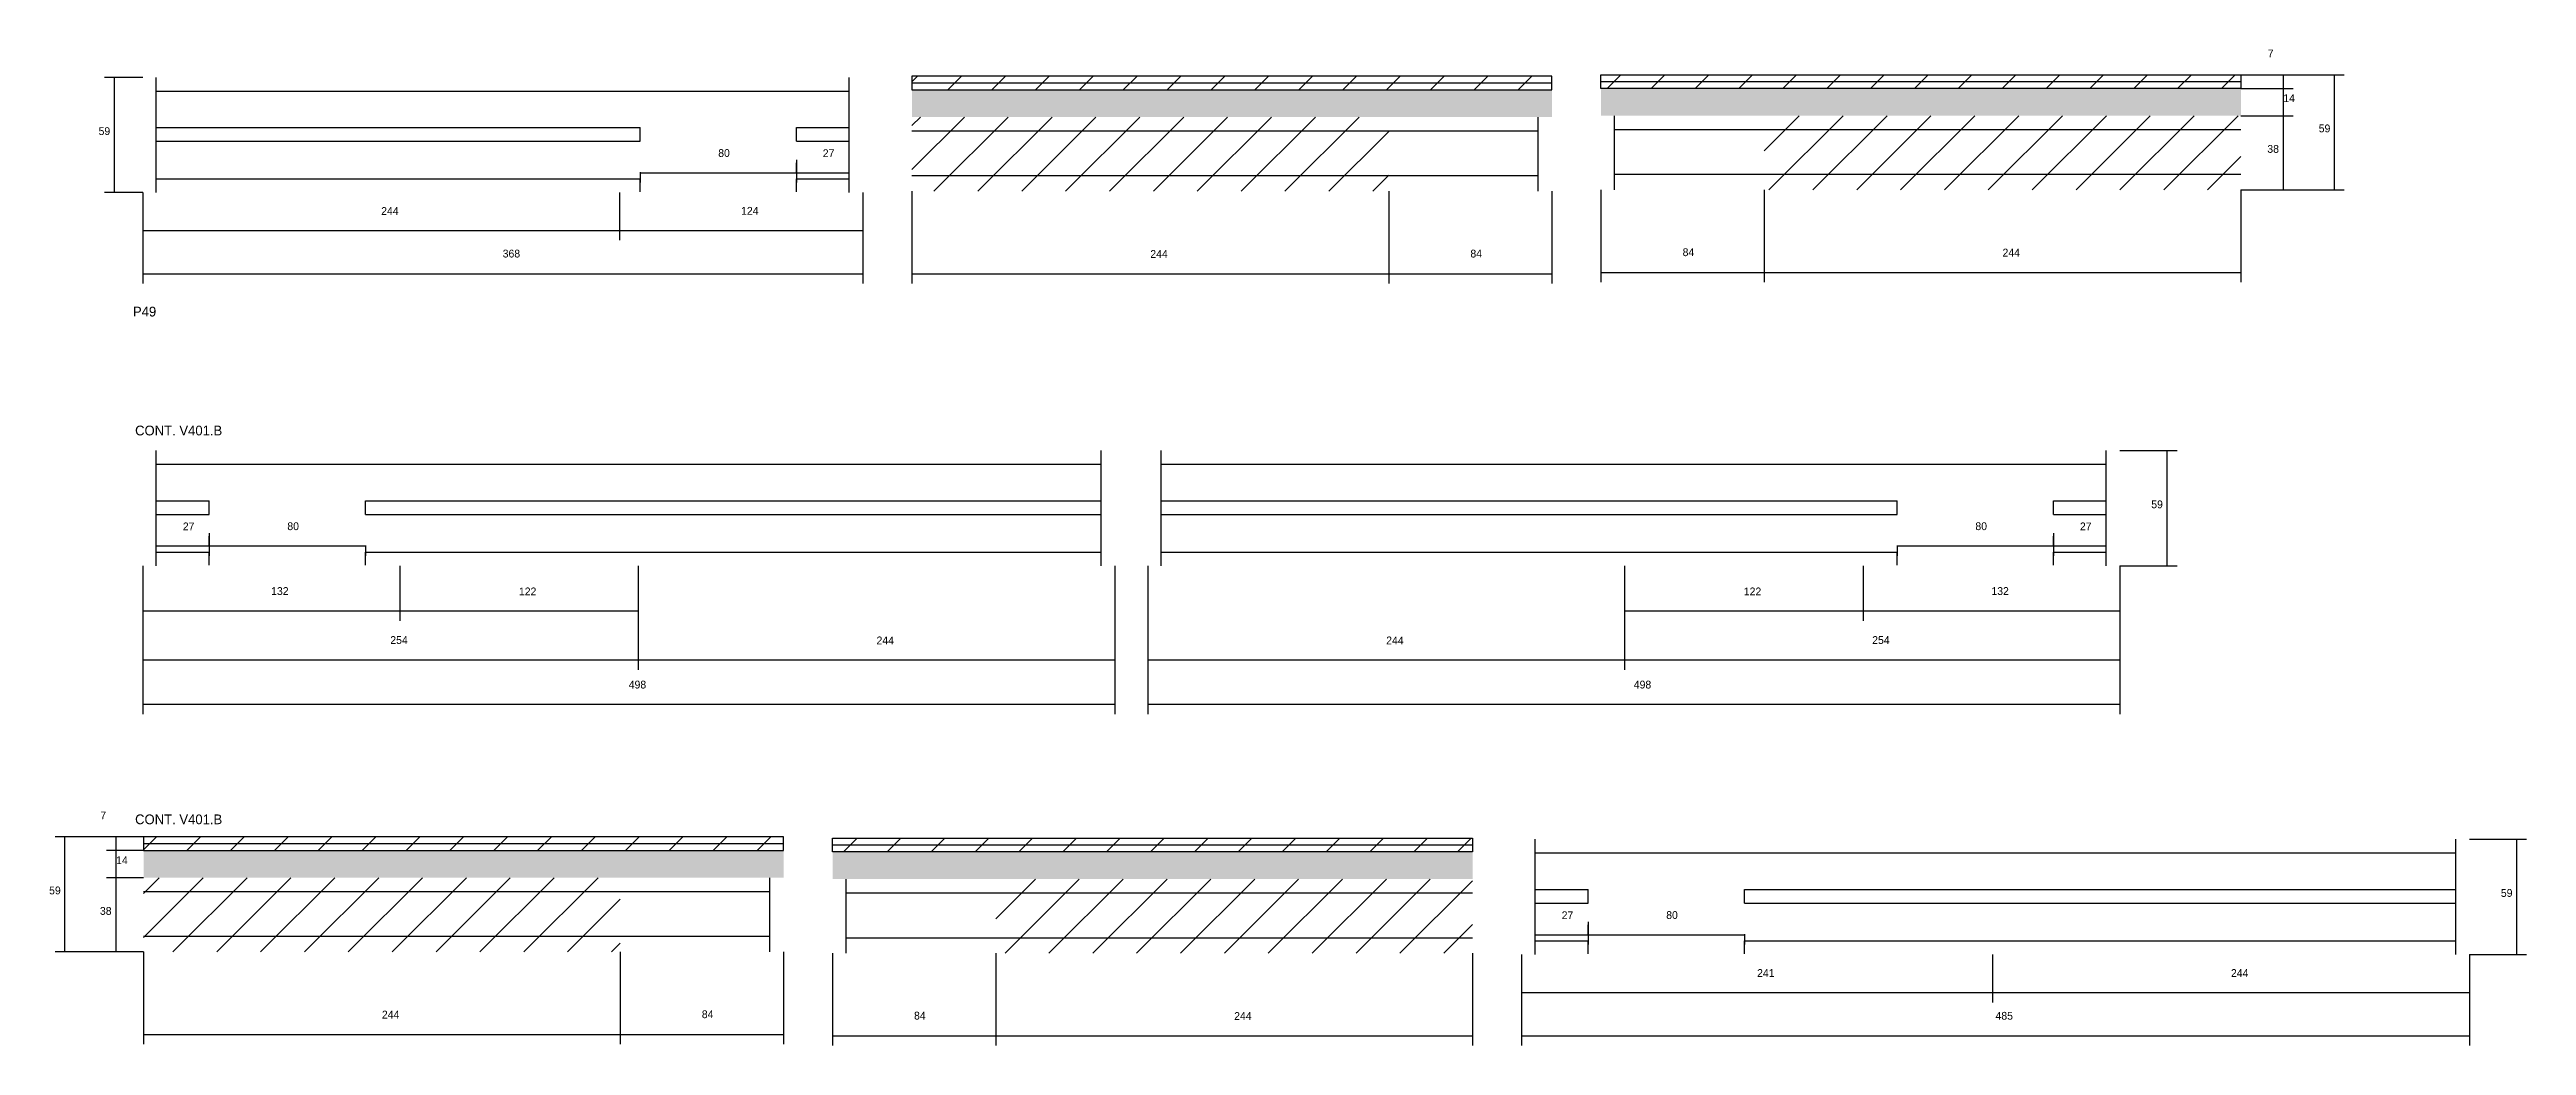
# Model space of a CAD drawing. Header units: metres. Extents: x 5072 to 9218, y 6461 to 6973.
# Drawn here: x 7950 to 9218, y 6461 to 6971 of the extents above; entities that cross this region are included whole.
import ezdxf

# ---------------------------------------------------------------- set-up
doc = ezdxf.new("R2010")
doc.units = ezdxf.units.M
for name, color, linetype in [('COTA', 241, 'Continuous'), ('NOMENCLATURA', 7, 'Continuous'), ('Painéis', 200, 'Continuous'), ('REAPROVEITAMENTO', 251, 'Continuous'), ('SARR_2.2x7', 40, 'Continuous'), ('Texto Seção', 7, 'Continuous')]:
    doc.layers.add(name, color=color, linetype=linetype)

msp = doc.modelspace()

# ---------------------------------------------------------------- hatches: boundary and pattern name
at = {"layer": 'COTA'}
h = msp.add_hatch(dxfattribs=at)
h.set_pattern_fill('AR-CONC', scale=0.03)
h.paths.add_polyline_path([(8718.9, 6936.5), (8718.9, 6950.5), (8718.9, 6950.5), (8391.4, 6950.5), (8391.4, 6950.5), (8391.4, 6936.5), (8391.4, 6936.5), (8718.9, 6936.5)])
h = msp.add_hatch(dxfattribs=at)
h.set_pattern_fill('AR-CONC', scale=0.03)
h.paths.add_polyline_path([(8744, 6937.2), (8744, 6951.2), (8744, 6951.2), (9071.5, 6951.2), (9071.5, 6951.2), (9071.5, 6937.2), (9071.5, 6937.2), (8744, 6937.2)])
h = msp.add_hatch(dxfattribs=at)
h.set_pattern_fill('AR-CONC', scale=0.03)
h.paths.add_polyline_path([(8325.7, 6547), (8325.7, 6561), (8325.7, 6561), (7998.2, 6561), (7998.2, 6561), (7998.2, 6547), (7998.2, 6547), (8325.7, 6547)])
h = msp.add_hatch(dxfattribs=at)
h.set_pattern_fill('AR-CONC', scale=0.03)
h.paths.add_polyline_path([(8350.8, 6546.3), (8350.8, 6560.3), (8350.8, 6560.3), (8678.3, 6560.3), (8678.3, 6560.3), (8678.3, 6546.3), (8678.3, 6546.3), (8350.8, 6546.3)])
at = {"layer": 'REAPROVEITAMENTO'}
h = msp.add_hatch(dxfattribs=at)
h.set_pattern_fill('ANSI31', scale=5)
h.paths.add_polyline_path([(8391.4, 6957.5), (8391.4, 6950.5), (8391.4, 6950.5), (8718.9, 6950.5), (8718.9, 6950.5), (8718.9, 6957.5), (8718.9, 6957.5), (8391.4, 6957.5)])
h = msp.add_hatch(dxfattribs=at)
h.set_pattern_fill('ANSI31', scale=5)
h.paths.add_polyline_path([(9071.5, 6958.2), (9071.5, 6951.2), (9071.5, 6951.2), (8744, 6951.2), (8744, 6951.2), (8744, 6958.2), (8744, 6958.2), (9071.5, 6958.2)])
h = msp.add_hatch(dxfattribs=at)
h.set_pattern_fill('ANSI31', scale=5)
h.paths.add_polyline_path([(8391.4, 6936.5), (8391.4, 6898.5), (8391.4, 6898.5), (8635.4, 6898.5), (8635.4, 6898.5), (8635.4, 6936.5), (8635.4, 6936.5), (8391.4, 6936.5)])
h = msp.add_hatch(dxfattribs=at)
h.set_pattern_fill('ANSI31', scale=5)
h.paths.add_polyline_path([(9071.5, 6937.2), (9071.5, 6899.2), (9071.5, 6899.2), (8827.5, 6899.2), (8827.5, 6899.2), (8827.5, 6937.2), (8827.5, 6937.2), (9071.5, 6937.2)])
h = msp.add_hatch(dxfattribs=at)
h.set_pattern_fill('ANSI31', scale=5)
h.paths.add_polyline_path([(7998.2, 6568), (7998.2, 6561), (7998.2, 6561), (8325.7, 6561), (8325.7, 6561), (8325.7, 6568), (8325.7, 6568), (7998.2, 6568)])
h = msp.add_hatch(dxfattribs=at)
h.set_pattern_fill('ANSI31', scale=5)
h.paths.add_polyline_path([(8678.3, 6567.3), (8678.3, 6560.3), (8678.3, 6560.3), (8350.8, 6560.3), (8350.8, 6560.3), (8350.8, 6567.3), (8350.8, 6567.3), (8678.3, 6567.3)])
h = msp.add_hatch(dxfattribs=at)
h.set_pattern_fill('ANSI31', scale=5)
h.paths.add_polyline_path([(7998.2, 6547), (7998.2, 6509), (7998.2, 6509), (8242.2, 6509), (8242.2, 6509), (8242.2, 6547), (8242.2, 6547), (7998.2, 6547)])
h = msp.add_hatch(dxfattribs=at)
h.set_pattern_fill('ANSI31', scale=5)
h.paths.add_polyline_path([(8678.3, 6546.3), (8678.3, 6508.3), (8678.3, 6508.3), (8434.3, 6508.3), (8434.3, 6508.3), (8434.3, 6546.3), (8434.3, 6546.3), (8678.3, 6546.3)])

# ---------------------------------------------------------------- linework, layer by layer
at = {"layer": 'COTA'}
for p, q in [((7997.8, 6897.8), (7997.8, 6873.4)), ((7997.8, 6897.8), (7997.8, 6851.3)), ((8241.8, 6897.8), (8241.8, 6873.4)), ((8241.8, 6897.8), (8241.8, 6873.4)), ((8366.3, 6897.8), (8366.3, 6873.4)), ((8366.3, 6897.8), (8366.3, 6851.3)), ((7997.8, 6878.4), (8241.8, 6878.4)), ((8241.8, 6878.4), (8366.3, 6878.4)), ((7997.8, 6856.3), (8366.3, 6856.3)), ((7997.8, 6706.7), (7997.8, 6678.6)), ((7997.8, 6706.7), (7997.8, 6630.8)), ((7997.8, 6706.7), (7997.8, 6653.5)), ((8129.3, 6706.7), (8129.3, 6678.6)), ((8251.3, 6706.7), (8251.3, 6653.5)), ((8251.3, 6706.7), (8251.3, 6653.5)), ((8495.3, 6706.7), (8495.3, 6653.5)), ((8495.3, 6706.7), (8495.3, 6630.8)), ((8512.1, 6706.7), (8512.1, 6653.5)), ((8512.1, 6706.7), (8512.1, 6630.8)), ((8756.1, 6706.7), (8756.1, 6653.5)), ((8756.1, 6706.7), (8756.1, 6653.5)), ((8878.1, 6706.7), (8878.1, 6678.6)), ((9009.6, 6706.7), (9009.6, 6678.6)), ((9009.6, 6706.7), (9009.6, 6630.8)), ((9009.6, 6706.7), (9009.6, 6653.5)), ((7997.8, 6683.6), (8129.3, 6683.6)), ((8878.1, 6683.6), (9009.6, 6683.6)), ((7997.8, 6658.5), (8251.3, 6658.5)), ((8251.3, 6658.5), (8495.3, 6658.5)), ((8512.1, 6658.5), (8756.1, 6658.5)), ((8756.1, 6658.5), (9009.6, 6658.5)), ((7997.8, 6635.8), (8495.3, 6635.8)), ((8512.1, 6635.8), (9009.6, 6635.8)), ((8703.4, 6507.7), (8703.4, 6483.2)), ((8703.4, 6507.7), (8703.4, 6461.1)), ((8944.4, 6507.7), (8944.4, 6483.2)), ((8944.4, 6507.7), (8944.4, 6483.2)), ((9188.4, 6507.7), (9188.4, 6483.2)), ((9188.4, 6507.7), (9188.4, 6461.1)), ((8703.4, 6488.2), (8944.4, 6488.2)), ((8944.4, 6488.2), (9188.4, 6488.2)), ((8703.4, 6466.1), (9188.4, 6466.1))]:
    msp.add_line(p, q, dxfattribs=at)
at = {"layer": 'Painéis'}
for p, q in [((7997.8, 6956.8), (7978.3, 6956.8)), ((7983.3, 6897.8), (7983.3, 6956.8)), ((9071.5, 6958.2), (9124.4, 6958.2)), ((9071.5, 6958.2), (9098.2, 6958.2)), ((9071.5, 6951.2), (9098.2, 6951.2)), ((9071.5, 6951.2), (9098.2, 6951.2)), ((9093.2, 6951.2), (9093.2, 6958.2)), ((9093.2, 6937.2), (9093.2, 6951.2)), ((9119.4, 6899.2), (9119.4, 6958.2)), ((9071.5, 6937.2), (9098.2, 6937.2)), ((9071.5, 6937.2), (9098.2, 6937.2)), ((9093.2, 6899.2), (9093.2, 6937.2)), ((8252.3, 6908.3), (8252.3, 6903)), ((8252.3, 6908), (8332.3, 6908)), ((8332.3, 6914.6), (8332.3, 6903)), ((8332.3, 6908), (8332.3, 6913)), ((8332.3, 6908), (8359.3, 6908)), ((8359.3, 6904.8), (8359.3, 6913)), ((7997.8, 6897.8), (7978.3, 6897.8)), ((8391.4, 6898.5), (8391.4, 6851.3)), ((8635.4, 6898.5), (8635.4, 6851.3)), ((8635.4, 6898.5), (8635.4, 6851.3)), ((8718.9, 6898.5), (8718.9, 6851.3)), ((8744, 6899.2), (8744, 6852)), ((8827.5, 6899.2), (8827.5, 6852)), ((8827.5, 6899.2), (8827.5, 6852)), ((9071.5, 6899.2), (9071.5, 6852)), ((9071.5, 6899.2), (9098.2, 6899.2)), ((9071.5, 6899.2), (9124.4, 6899.2)), ((8391.4, 6856.3), (8635.4, 6856.3)), ((8635.4, 6856.3), (8718.9, 6856.3)), ((8744, 6857), (8827.5, 6857)), ((8827.5, 6857), (9071.5, 6857)), ((9009.6, 6765.7), (9038.8, 6765.7)), ((9033.8, 6706.7), (9033.8, 6765.7)), ((8004.7, 6713.7), (8004.7, 6721.9)), ((8031.8, 6723.5), (8031.8, 6711.9)), ((8031.8, 6716.9), (8031.8, 6721.9)), ((8975.6, 6723.5), (8975.6, 6711.9)), ((8975.6, 6716.9), (8975.6, 6721.9)), ((9002.6, 6713.7), (9002.6, 6721.9)), ((8004.7, 6716.9), (8031.8, 6716.9)), ((8031.8, 6716.9), (8111.8, 6716.9)), ((8111.8, 6717.2), (8111.8, 6711.9)), ((8129.3, 6706.7), (8129.3, 6678.6)), ((8251.3, 6706.7), (8251.3, 6678.6)), ((8756.1, 6706.7), (8756.1, 6678.6)), ((8878.1, 6706.7), (8878.1, 6678.6)), ((8895.6, 6717.2), (8895.6, 6711.9)), ((8895.6, 6716.9), (8975.6, 6716.9)), ((8975.6, 6716.9), (9002.6, 6716.9)), ((9009.6, 6706.7), (9038.8, 6706.7)), ((8129.3, 6683.6), (8251.3, 6683.6)), ((8756.1, 6683.6), (8878.1, 6683.6)), ((7998.2, 6568), (7953, 6568)), ((7958, 6509), (7958, 6568)), ((7998.2, 6568), (7979.2, 6568)), ((7984.2, 6561), (7984.2, 6568)), ((9188.4, 6566.7), (9217.6, 6566.7)), ((9212.6, 6507.7), (9212.6, 6566.7)), ((7998.2, 6561), (7979.2, 6561)), ((7998.2, 6561), (7979.2, 6561)), ((7984.2, 6547), (7984.2, 6561)), ((7998.2, 6547), (7979.2, 6547)), ((7998.2, 6547), (7979.2, 6547)), ((7984.2, 6509), (7984.2, 6547)), ((8710.4, 6514.7), (8710.4, 6522.8)), ((8710.4, 6517.8), (8737.4, 6517.8)), ((8737.4, 6524.4), (8737.4, 6512.8)), ((8737.4, 6517.8), (8737.4, 6522.8)), ((8737.4, 6517.8), (8817.4, 6517.8)), ((8817.4, 6518.1), (8817.4, 6512.8)), ((7998.2, 6509), (7953, 6509)), ((7998.2, 6509), (7979.2, 6509)), ((7998.2, 6509), (7998.2, 6461.8)), ((8242.2, 6509), (8242.2, 6461.8)), ((8242.2, 6509), (8242.2, 6461.8)), ((8325.7, 6509), (8325.7, 6461.8)), ((8350.8, 6508.3), (8350.8, 6461.1)), ((8434.3, 6508.3), (8434.3, 6461.1)), ((8434.3, 6508.3), (8434.3, 6461.1)), ((8678.3, 6508.3), (8678.3, 6461.1)), ((9188.4, 6507.7), (9217.6, 6507.7)), ((7998.2, 6466.8), (8242.2, 6466.8)), ((8242.2, 6466.8), (8325.7, 6466.8)), ((8350.8, 6466.1), (8434.3, 6466.1)), ((8434.3, 6466.1), (8678.3, 6466.1))]:
    msp.add_line(p, q, dxfattribs=at)
for points in [[(8391.4, 6950.5), (8718.9, 6950.5), (8718.9, 6957.5), (8391.4, 6957.5)], [(9071.5, 6951.2), (8744, 6951.2), (8744, 6958.2), (9071.5, 6958.2)], [(7998.2, 6561), (8325.7, 6561), (8325.7, 6568), (7998.2, 6568)], [(8678.3, 6560.3), (8350.8, 6560.3), (8350.8, 6567.3), (8678.3, 6567.3)]]:
    msp.add_lwpolyline(points, close=True, dxfattribs=at)
at = {"layer": 'SARR_2.2x7'}
for p, q in [((8004.7, 6897.8), (8004.7, 6956.8)), ((8004.7, 6949.8), (8241.8, 6949.8)), ((8241.8, 6949.8), (8359.3, 6949.8)), ((8359.3, 6897.8), (8359.3, 6956.8)), ((8391.4, 6954), (8635.4, 6954)), ((8635.4, 6954), (8718.9, 6954)), ((8744, 6954.7), (8827.5, 6954.7)), ((8827.5, 6954.7), (9071.5, 6954.7)), ((8711.9, 6898.5), (8711.9, 6936.5)), ((8751, 6899.2), (8751, 6937.2)), ((8004.7, 6931.1), (8241.8, 6931.1)), ((8004.7, 6924.1), (8241.8, 6924.1)), ((8241.8, 6931.1), (8252.3, 6931.1)), ((8241.8, 6924.1), (8252.3, 6924.1)), ((8252.3, 6924.1), (8252.3, 6931.1)), ((8332.3, 6931.1), (8359.3, 6931.1)), ((8332.3, 6924.1), (8332.3, 6931.1)), ((8332.3, 6924.1), (8359.3, 6924.1)), ((8391.4, 6929.5), (8635.4, 6929.5)), ((8635.4, 6929.5), (8711.9, 6929.5)), ((8751, 6930.2), (8827.5, 6930.2)), ((8827.5, 6930.2), (9071.5, 6930.2)), ((8004.7, 6904.8), (8241.8, 6904.8)), ((8241.8, 6904.8), (8252.3, 6904.8)), ((8252.3, 6898.2), (8252.3, 6904.8)), ((8332.3, 6904.8), (8359.3, 6904.8)), ((8332.3, 6898.2), (8332.3, 6904.8)), ((8391.4, 6906.5), (8635.4, 6906.5)), ((8635.4, 6906.5), (8711.9, 6906.5)), ((8751, 6907.2), (8827.5, 6907.2)), ((8827.5, 6907.2), (9071.5, 6907.2)), ((8004.7, 6706.7), (8004.7, 6765.7)), ((8004.7, 6758.7), (8251.3, 6758.7)), ((8251.3, 6758.7), (8488.3, 6758.7)), ((8488.3, 6706.7), (8488.3, 6765.7)), ((8519, 6706.7), (8519, 6765.7)), ((8519, 6758.7), (8756.1, 6758.7)), ((8756.1, 6758.7), (9002.6, 6758.7)), ((9002.6, 6706.7), (9002.6, 6765.7)), ((8004.7, 6740), (8031.8, 6740)), ((8004.7, 6733), (8031.8, 6733)), ((8031.8, 6733), (8031.8, 6740)), ((8111.8, 6740), (8251.3, 6740)), ((8111.8, 6733), (8111.8, 6740)), ((8111.8, 6733), (8251.3, 6733)), ((8251.3, 6740), (8488.3, 6740)), ((8251.3, 6733), (8488.3, 6733)), ((8519, 6740), (8756.1, 6740)), ((8519, 6733), (8756.1, 6733)), ((8756.1, 6740), (8895.6, 6740)), ((8756.1, 6733), (8895.6, 6733)), ((8895.6, 6733), (8895.6, 6740)), ((8975.6, 6740), (9002.6, 6740)), ((8975.6, 6733), (8975.6, 6740)), ((8975.6, 6733), (9002.6, 6733)), ((8004.7, 6713.7), (8031.8, 6713.7)), ((8031.8, 6707.1), (8031.8, 6713.7)), ((8111.8, 6713.7), (8251.3, 6713.7)), ((8111.8, 6707.1), (8111.8, 6713.7)), ((8251.3, 6713.7), (8488.3, 6713.7)), ((8519, 6713.7), (8756.1, 6713.7)), ((8756.1, 6713.7), (8895.6, 6713.7)), ((8895.6, 6707.1), (8895.6, 6713.7)), ((8975.6, 6713.7), (9002.6, 6713.7)), ((8975.6, 6707.1), (8975.6, 6713.7)), ((8710.4, 6507.7), (8710.4, 6566.7)), ((9181.5, 6507.7), (9181.5, 6566.7)), ((7998.2, 6564.5), (8242.2, 6564.5)), ((8242.2, 6564.5), (8325.7, 6564.5)), ((8350.8, 6563.8), (8434.3, 6563.8)), ((8434.3, 6563.8), (8678.3, 6563.8)), ((8710.4, 6559.7), (8944.4, 6559.7)), ((8944.4, 6559.7), (9181.5, 6559.7)), ((8318.7, 6509), (8318.7, 6547)), ((8357.7, 6508.3), (8357.7, 6546.3)), ((8710.4, 6540.9), (8737.4, 6540.9)), ((8737.4, 6533.9), (8737.4, 6540.9)), ((8817.4, 6540.9), (8944.4, 6540.9)), ((8817.4, 6533.9), (8817.4, 6540.9)), ((8944.4, 6540.9), (9181.5, 6540.9)), ((7998.2, 6540), (8242.2, 6540)), ((8242.2, 6540), (8318.7, 6540)), ((8357.7, 6539.3), (8434.3, 6539.3)), ((8434.3, 6539.3), (8678.3, 6539.3)), ((8710.4, 6533.9), (8737.4, 6533.9)), ((8817.4, 6533.9), (8944.4, 6533.9)), ((8944.4, 6533.9), (9181.5, 6533.9)), ((7998.2, 6517), (8242.2, 6517)), ((8242.2, 6517), (8318.7, 6517)), ((8357.7, 6516.3), (8434.3, 6516.3)), ((8434.3, 6516.3), (8678.3, 6516.3)), ((8710.4, 6514.7), (8737.4, 6514.7)), ((8737.4, 6508), (8737.4, 6514.7)), ((8817.4, 6514.7), (8944.4, 6514.7)), ((8817.4, 6508), (8817.4, 6514.7)), ((8944.4, 6514.7), (9181.5, 6514.7))]:
    msp.add_line(p, q, dxfattribs=at)

# ---------------------------------------------------------------- texts
at = {"layer": 'COTA'}
for s, p in [('244', (8119.8, 6886.4)), ('124', (8304, 6886.5)), ('368', (8182, 6864.6)), ('132', (8063.5, 6691.8)), ('132', (8943.8, 6691.8)), ('254', (8124.5, 6666.7)), ('244', (8373.3, 6666.5)), ('244', (8634.1, 6666.5)), ('254', (8882.8, 6666.7)), ('498', (8246.5, 6643.9)), ('498', (8760.8, 6643.9)), ('241', (8823.9, 6496.2)), ('244', (9066.4, 6496.2)), ('485', (8945.9, 6474.3))]:
    msp.add_text(s, height=4, dxfattribs=at).set_placement(p)
at = {"layer": 'NOMENCLATURA'}
msp.add_text('P49', height=5, dxfattribs=at).set_placement((7992.8, 6834.4))
at = {"layer": 'Painéis'}
for s, p in [('7', (9085.2, 6967.1)), ('14', (9093.2, 6944.2)), ('59', (7975.2, 6927.3)), ('38', (9085, 6918.2)), ('59', (9111.3, 6928.7)), ('80', (8292.3, 6916.1)), ('27', (8345.8, 6916)), ('244', (8513.4, 6864.4)), ('84', (8677.2, 6864.6)), ('84', (8785.8, 6865.3)), ('244', (8949.5, 6865.1)), ('59', (9025.6, 6736.2)), ('27', (8018.3, 6724.9)), ('80', (8071.8, 6725)), ('80', (8935.6, 6725)), ('27', (8989.1, 6724.9)), ('122', (8190.3, 6691.6)), ('122', (8817.1, 6691.6)), ('7', (7976.1, 6576.9)), ('14', (7984.2, 6554)), ('59', (7949.9, 6538.5)), ('59', (9204.5, 6537.2)), ('38', (7975.9, 6528)), ('27', (8723.9, 6525.8)), ('80', (8777.4, 6525.9)), ('244', (8120.2, 6474.9)), ('84', (8283.9, 6475.1)), ('84', (8392.5, 6474.4)), ('244', (8556.3, 6474.2))]:
    msp.add_text(s, height=4, dxfattribs=at).set_placement(p)
at = {"layer": 'Texto Seção'}
for p in [(7993.9, 6773.5), (7993.9, 6574.4)]:
    msp.add_text('CONT. V401.B', height=5, dxfattribs=at).set_placement(p)

doc.saveas('drawing.dxf')
